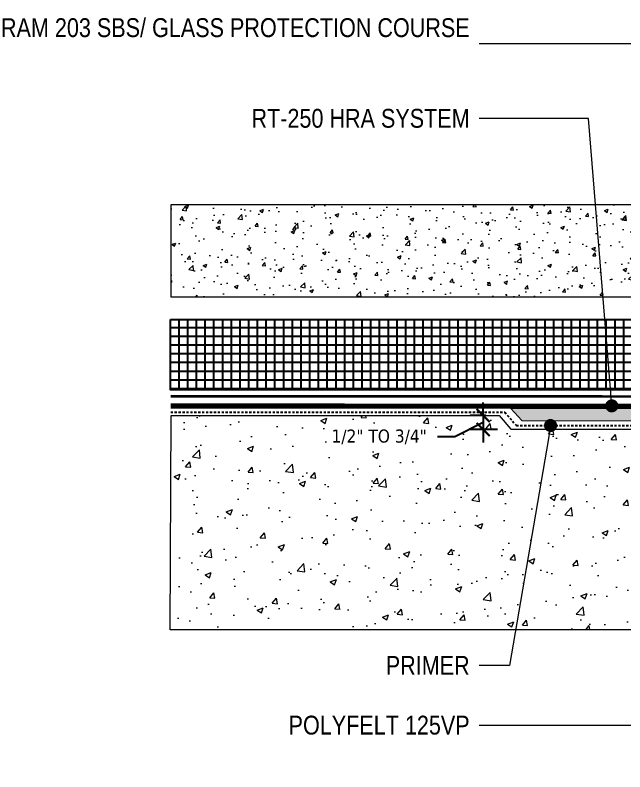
# Model space of a CAD drawing. Header units: feet. Extents: x -240 to 187, y -35 to 11.
# Drawn here: x -8.94 to 26.03, y -32.53 to 10.88 of the extents above; entities that cross this region are included whole.
import ezdxf
from ezdxf import colors
from ezdxf.entities.mleader import LeaderData, LeaderLine
from ezdxf.math import Vec2, Vec3

# ---------------------------------------------------------------- set-up
doc = ezdxf.new("R2010")
doc.units = ezdxf.units.FT
doc.header["$MEASUREMENT"] = 0
doc.linetypes.add('Dashed - Dense', pattern=[0.8, 0.5000000000000001, -0.3])
doc.linetypes.add('DASHED2', pattern=[0.18749999999999997, 0.125, -0.06249999999999998])
for name, color, linetype, lineweight in [('00 Masonry Others', 190, 'Continuous', 0), ('Dimensions', 20, 'Continuous', 0), ('RT-250 HRA SYSTEM LIQUID', 241, 'Continuous', 0), ('RT-250 HRA SYSTEM MESH', 3, 'Continuous', 0), ('Text', 20, 'Continuous', 0)]:
    doc.layers.add(name, color=color, linetype=linetype, lineweight=lineweight)
for name, color, linetype in [('Insulation Border', 8, 'Continuous'), ('Insulation Foam', 9, 'Continuous'), ('Primer', 32, 'DASHED2')]:
    doc.layers.add(name, color=color, linetype=linetype)
doc.layers.add('Protection Course', color=99, linetype='Dashed - Dense', lineweight=0, true_color=0x216123)
doc.styles.add('Annotative', font='tahoma.ttf')
doc.styles.get("Standard").update_dxf_attribs({"font": 'ARIALN.TTF'})
doc.dimstyles.new('Annotative', dxfattribs={"dimscale": 0, "dimtxt": 0.09375, "dimasz": 0.09375, "dimexe": 0.09375, "dimexo": 0.09375, "dimgap": 0.0625, "dimtad": 0, "dimtih": 1, "dimtoh": 1, "dimlfac": -1, "dimzin": 3, "dimdsep": 46, "dimlunit": 4, "dimtxsty": 'Annotative', "dimblk": 'ARCHTICK', "dimcen": 0.09, "dimclrd": 256, "dimclre": 256, "dimclrt": 256, "dimadec": 0, "dimazin": 2, "dimtfac": 1, "dimtix": 1, "dimtofl": 0, "dimtmove": 1, "dimatfit": 1, "dimldrblk": 'CLOSEDBLANK', "dimfxl": 1, "dimtfill": 1, "dimtolj": 1, "dimtzin": 0, "dimarcsym": 0})

# ---------------------------------------------------------------- blocks, each defined once
blk = doc.blocks.new('_Dot')
at = {"color": 0, "linetype": 'ByBlock', "lineweight": -2}
blk.add_line((-0.5, 0), (-1, 0), dxfattribs=at)
at = {"color": 0, "linetype": 'ByBlock', "const_width": 0.5}
blk.add_lwpolyline([(-0.25, 0, 1), (0.25, 0, 1)], format="xyb", close=True, dxfattribs=at)
blk = doc.blocks.new('_ArchTick')
at = {"color": 0, "linetype": 'ByBlock', "const_width": 0.15}
blk.add_lwpolyline([(-0.5, -0.5), (0.5, 0.5)], dxfattribs=at)
blk = doc.blocks.new('*D80')
at = {"layer": 'Defpoints', "color": 0, "transparency": 16777216}
for p in [(18.810979532888958, -12.091418464729024), (17.89977456042812, -12.892533400992072), (19.474948420842914, -12.892533400992072)]:
    blk.add_point(p, dxfattribs=at)
at = {"layer": 'Dimensions', "lineweight": -2, "transparency": 16777216}
for p, q in [((17.89977456042812, -12.091418464729024), (17.89977456042812, -11.341418464729022)), ((18.060979532888958, -12.091418464729024), (17.14977456042812, -12.091418464729024)), ((17.89977456042812, -12.091418464729024), (17.89977456042812, -12.892533400992072)), ((17.89977456042812, -12.491975932860548), (16.27186266539298, -13.315911606914126)), ((18.724948420842914, -12.892533400992072), (17.14977456042812, -12.892533400992072)), ((17.89977456042812, -12.892533400992072), (17.89977456042812, -13.642533400992072)), ((16.27186266539298, -13.315911606914126), (15.27186266539298, -13.315911606914126))]:
    blk.add_line(p, q, dxfattribs=at)
at = {"layer": 'Dimensions', "lineweight": -2, "transparency": 16777216, "xscale": 0.75, "yscale": 0.75, "zscale": 0.75}
for p, rotation in [((17.89977456042812, -12.091418464729024), 270), ((17.89977456042812, -12.892533400992072), 90)]:
    blk.add_blockref('_ArchTick', p, dxfattribs=dict(at, rotation=rotation))
at = {"layer": 'Dimensions', "transparency": 16777216, "insert": (11.93430390112165, -13.315911606914128), "char_height": 0.75, "attachment_point": 5, "style": 'Annotative', "bg_fill": 3, "box_fill_scale": 1.25, "bg_fill_color": 9, "bg_fill_true_color": 13158600, "bg_fill_transparency": 0}
blk.add_mtext('\\A1;1/2" TO 3/4"', dxfattribs=at)
blk = doc.blocks.new('_ClosedBlank')
at = {"color": 0, "linetype": 'ByBlock', "lineweight": -2}
for p, q in [((-1, 0.1666666666666666), (0, 0)), ((-1, 0.1666666666666666), (-1, -0.1666666666666666)), ((0, 0), (-1, -0.1666666666666666))]:
    blk.add_line(p, q, dxfattribs=at)

msp = doc.modelspace()

# ---------------------------------------------------------------- hatches: boundary and pattern name
at = {"layer": '00 Masonry Others'}
h = msp.add_hatch(dxfattribs=at)
h.set_pattern_fill('CONCRETE_C', color=256, scale=0.3, pattern_type=2)
h.set_pattern_definition([(49.99999999999999, (-701.7235912564386, 144.95139934575354), (2.1517805478022605, -0.1882564049477853), [0.22499999999999998, -2.475]), (355, (-701.7235912564386, 144.95139934575354), (-0.416254000839, 2.2565764011000353), [0.18, -1.9799999999999998]), (100.4514, (-701.5442762164386, 144.93571132575357), (1.7355281451420648, 2.0683186261828608), [0.19122057, -2.1034263359999996]), (46.184200000000004, (-701.7235912564386, 145.55139934575357), (3.201723145876933, -0.4965570429870542), [0.33749999999999997, -3.7125]), (96.63560000000001, (-701.4567810214386, 145.51001942475355), (2.80398811664611, 2.922353612701325), [0.28683086399999996, -3.1551389999999997]), (351.1842, (-701.7235912564386, 145.55139934575357), (2.8039858354008813, 2.9223558027759737), [0.27, -2.97]), (21, (-701.4235912564386, 145.40139934575356), (1.7907211563553849, -1.2078566719960164), [0.22499999999999998, -2.475]), (326.00000000000006, (-701.4235912564386, 145.40139934575356), (0.7299459957647452, 2.175450135140559), [0.18, -1.9799999999999998]), (71.4514, (-701.2743645574386, 145.30074452775355), (2.5206678857444698, 0.9675914901298571), [0.19122057, -2.1034263359999996]), (37.5, (-701.7235912564386, 144.95139934575354), (0.036479565951872, 0.9986815614939344), [0, -1.9559999999999997, 0, -2.01, 0, -1.9874999999999998]), (7.5, (-701.7235912564386, 144.95139934575354), (0.7892086123264458, 1.1832351356470807), [0, -1.146, 0, -1.911, 0, -0.7575]), (327.5, (-702.3925912564385, 144.95139934575354), (1.601467308517227, -0.06766461520313927), [0, -0.75, 0, -2.34, 0, -3.105]), (317.5, (-702.6925912564386, 144.95139934575354), (1.7495585080271587, 0.30031494699695316), [0, -0.975, 0, -1.5539999999999998, 0, -2.2049999999999996])])
h.paths.add_polyline_path([(19.897106077862645, -5.279730324406486), (19.535558295721557, 1.4210854715202004e-14), (-0.019306636122792042, 1.4210854715202004e-14), (-0.019306636122792042, -5.279730324406486)])
h.paths.add_polyline_path([(24.34098673010749, 1.4210854715202004e-14), (19.535558295721557, 1.4210854715202004e-14), (19.897106077862645, -5.279730324406486), (24.767958169534495, -5.279730324406486)])
h.paths.add_polyline_path([(28.031984391545166, 1.4210854715202004e-14), (24.34098673010749, 1.4210854715202004e-14), (24.767958169534495, -5.279730324406486), (28.510096938367838, -5.279730324406486)])
h.paths.add_polyline_path([(28.510096938367838, -5.279730324406486), (35.43812883364944, -5.279730324406486), (34.93422144409544, 1.4210854715202004e-14), (28.031984391545166, 1.4210854715202004e-14)])
edge = h.paths.add_edge_path()
edge.add_arc((44.38705937863119, -4.279730324406486), 1, 270, 360)
edge.add_line((45.38705937863119, -4.279730324406486), (45.38705937863119, -0.9569593028740258))
edge.add_line((45.38705937863119, -0.9569593028740258), (44.92916190814117, -0.5343724802919354))
edge.add_line((44.92916190814117, -0.5343724802919354), (42.102604148776436, -0.5343724802919354))
edge.add_line((42.102604148776436, -0.5343724802919354), (42.102604148776436, 1.4210854715202004e-14))
edge.add_line((42.102604148776436, 1.4210854715202004e-14), (34.93422144409544, 1.4210854715202004e-14))
edge.add_line((34.93422144409544, 1.4210854715202004e-14), (35.43812883364944, -5.279730324406486))
edge.add_line((35.43812883364944, -5.279730324406486), (44.38705937863119, -5.279730324406486))
h = msp.add_hatch(dxfattribs=at)
h.set_pattern_fill('CONCRETE_C', color=256, scale=0.5, pattern_type=2)
h.set_pattern_definition([(49.99999999999999, (-701.7235912564386, 216.65009524297602), (3.5863009130037673, -0.31376067491297555), [0.375, -4.125]), (355, (-701.7235912564386, 216.65009524297602), (-0.693756668065, 3.760960668500059), [0.3, -3.3]), (100.4514, (-701.4247328564386, 216.62394854297605), (2.892546908570108, 3.447197710304768), [0.31870095000000004, -3.50571056]), (46.184200000000004, (-701.7235912564386, 217.65009524297602), (5.336205243128222, -0.8275950716450904), [0.5625, -6.1875]), (96.63560000000001, (-701.2789075314386, 217.58112870797603), (4.673313527743517, 4.870589354502209), [0.47805144, -5.258565]), (351.1842, (-701.7235912564386, 217.65009524297602), (4.673309725668136, 4.870593004626623), [0.45, -4.95]), (21, (-701.2235912564386, 217.40009524297602), (2.9845352605923083, -2.013094453326694), [0.375, -4.125]), (326.00000000000006, (-701.2235912564386, 217.40009524297602), (1.2165766596079086, 3.625750225234265), [0.3, -3.3]), (71.4514, (-700.9748800914385, 217.23233721297603), (4.20111314290745, 1.612652483549762), [0.31870095000000004, -3.50571056]), (37.5, (-701.7235912564386, 216.65009524297602), (0.060799276586453344, 1.6644692691565575), [0, -3.26, 0, -3.35, 0, -3.3125]), (7.5, (-701.7235912564386, 216.65009524297602), (1.315347687210743, 1.9720585594118012), [0, -1.91, 0, -3.185, 0, -1.2625]), (327.5, (-702.8385912564386, 216.65009524297602), (2.669112180862045, -0.11277435867189878), [0, -1.25, 0, -3.9, 0, -5.175]), (317.5, (-703.3385912564386, 216.65009524297602), (2.915930846711931, 0.5005249116615886), [0, -1.625, 0, -2.59, 0, -3.675])])
h.paths.add_polyline_path([(19.490845384486988, -12.878242781912334), (18.816037960184644, -12.0972280632095), (0.008062859406660294, -12.0972280632095), (-0.04796925852974354, -24.37853687536561), (50.45822958891438, -24.37853687536561), (50.445471482796165, -20.128514785540137, 0.08171892325957406), (50.36006861115595, -19.83666699563331, 0.10772833877781496), (50.14041022568383, -19.50367108558042, 0.2210291686626953), (49.428856156362464, -19.161835285168237), (46.912456565782264, -19.129655095722498, -0.04367430449763868), (46.727946841157916, -19.111127346985942), (46.26013824781174, -19.02243185294881, -0.07074733412131476), (45.976702435833246, -18.92578073029359), (45.63612028914733, -18.752822726860984, -0.06600884274685138), (45.405640752097995, -18.59456093876558), (45.141781874688355, -18.356739007547276, -0.05052024651392303), (44.99782408665916, -18.197901476523572), (44.767646146225495, -17.885723095183597, -0.09214750327573296), (44.59802864177561, -17.535987338139137), (44.42821289940699, -16.917080163135708, -0.04568610063482099), (44.39416273252934, -16.726147828950012), (44.28711363838238, -15.471989299392774), (44.24129921281475, -15.085966952669049, 0.0052722859515024504), (44.23876496980802, -15.06638089410528), (42.35845960939079, -15.073807553287182, -0.41300989353520073), (41.79342311429127, -14.515517115041535), (41.78719592450307, -13.743027340432192), (40.78116874935521, -13.515535820150571, 0.05565445603326369), (40.75106341044811, -13.512174415953965), (40.117809955139705, -13.512174415953993), (40.120196333258605, -12.878242781912363)])
at = {"layer": 'Insulation Foam'}
h = msp.add_hatch(dxfattribs=at)
h.set_pattern_fill('NET', color=256, scale=4)
h.set_pattern_definition([(0, (-739.5390807652022, -30.03756702322515), (0, 0.5), []), (90, (-739.5390807652022, -30.03756702322515), (-0.5, 3.061616997868383e-17), [])])
h.paths.add_polyline_path([(-0.02257053809557874, -6.579316353625572), (-0.02257053809557874, -10.622716678531575), (42.15963583440487, -10.622716678531575), (42.15963583440487, -6.579316353625572)])
at = {"layer": 'RT-250 HRA SYSTEM LIQUID'}
h = msp.add_hatch(color=256, dxfattribs=at)
h.dxf.hatch_style = 1
h.paths.add_polyline_path([(42.09490513720061, -12.018343865459414), (42.07064390282426, -11.926952379260442), (42.13559024110941, -11.69021124117397), (19.485101875264036, -11.692564947928972), (20.112886513087915, -12.385047016691132), (40.8146850744572, -12.401554681527713), (43.32563565975647, -13.042933164382688), (45.03017670275335, -13.064990079451476), (45.08974830317334, -13.81589654185153), (47.188301490395816, -13.833142961363237), (47.19422650552747, -13.325598676264221), (45.47335148977959, -13.311019174344423), (45.34573075004732, -13.100020795312943), (45.34137211822576, -12.60663311142524), (43.459581863919766, -12.604029628939756)])

# ---------------------------------------------------------------- linework, layer by layer
at = {"layer": '00 Masonry Others'}
msp.add_lwpolyline([(42.102604148776436, 1.4210854715202004e-14), (-0.019306636122792042, 1.4210854715202004e-14), (-0.019306636122792042, -5.279730324406486), (44.38705937863119, -5.279730324406486, 0.41421356237309503), (45.38705937863119, -4.279730324406486), (45.38705937863119, -0.95695930287404)], format="xyb", dxfattribs=at)
msp.add_lwpolyline([(50.45822958891438, -24.37853687536561), (-0.047969258529747094, -24.37853687536561), (0.008062859406663847, -12.0972280632095), (18.816037960184644, -12.0972280632095), (19.490845384486988, -12.878242781912334), (40.120196333258605, -12.878242781912363)], dxfattribs=at)
at = {"layer": 'Insulation Border'}
msp.add_lwpolyline([(-0.02257053809557874, -6.579316353625572), (42.15963583440487, -6.579316353625572), (42.15963583440487, -10.622716678531575), (-0.02257053809557874, -10.622716678531575)], close=True, dxfattribs=at)
at = {"layer": 'Primer'}
msp.add_lwpolyline([(-0.01861655399193296, -11.898900846651017), (19.136024500973463, -11.905698975537675), (19.804431587373756, -12.66214411565214), (40.79832658440205, -12.66214411565214), (43.30351560326267, -13.257152196621504), (44.91328909388153, -13.294166581117665), (44.956188927584435, -14.00643974224748), (47.1189474856817, -13.986571338344206)], dxfattribs=at)
at = {"layer": 'Protection Course', "linetype": 'Dashed - Dense'}
msp.add_lwpolyline([(-0.022048313780260287, -10.98625864615586, 0.1414841496094213, 0.1414841496094213, 0), (33.44829710944339, -10.995664165163234, 0.1414841496094213, 0.1414841496094213, 0), (34.37991977820889, -10.985096996097568, 0.1414841496094213, 0.1414841496094213, 0), (42.20047119991682, -11.029575578095987, 0, 0, 0)], format="xyseb", dxfattribs=at)
at = {"layer": 'RT-250 HRA SYSTEM LIQUID', "const_width": 0.3}
msp.add_lwpolyline([(-0.018771977895312375, -11.549873467695292), (42.13124523001238, -11.552317857400325)], dxfattribs=at)
at = {"layer": 'RT-250 HRA SYSTEM LIQUID'}
msp.add_lwpolyline([(47.188301490395816, -13.833142961363237), (47.19422650552747, -13.325598676264221), (45.47335148977959, -13.311019174344423), (45.34573075004732, -13.100020795312943), (45.34137211822576, -12.60663311142524), (43.459581863919766, -12.604029628939756), (42.09490513720061, -12.018343865459414), (42.07064390282426, -11.926952379260442), (42.13559024110941, -11.69021124117397), (19.485101875264036, -11.692564947928972), (20.112886513087915, -12.385047016691132), (40.8146850744572, -12.401554681527713), (43.32563565975647, -13.042933164382688), (45.03017670275335, -13.064990079451476), (45.08974830317334, -13.81589654185153)], close=True, dxfattribs=at)

# ---------------------------------------------------------------- leaders
at = {"layer": 'Text'}
ml = msp.add_multileader_mtext('Standard', dxfattribs=at)
ml.set_content('POLYFELT 125VP', color=256)
ml.set_leader_properties(color=256, lineweight=0)
ml.set_arrow_properties(name='DOT')
ml.build(insert=Vec2(0, 0))
ml.multileader.update_dxf_attribs({"text_left_attachment_type": 2, "text_right_attachment_type": 2, "dogleg_length": 0.36, "arrow_head_size": 0.75, "scale": 12})
ctx = ml.context
ctx.base_point, ctx.scale, ctx.char_height, ctx.arrow_head_size, ctx.landing_gap_size, ctx.plane_origin = Vec3(6.349744949651086, -29.866836879001497), 12, 1.08, 0.75, 0.54, Vec3(2.1049699779734965, 1.0612477336479884)
ctx.left_attachment, ctx.right_attachment, ctx.text_align_type = 2, 2, 2
notes = []
notes.append((ctx, [(1, (1, 1, 0), (33.66652071483236, -29.866836879001497), (-1, 0), 16.00182351415808, [(0, [(36.07785204570678, -11.982481885393085)], 0, [])])]))
ctx.mtext.insert, ctx.mtext.alignment, ctx.mtext.flow_direction = Vec3(17.124697200674177, -29.30805106726889), 3, 5
ml = msp.add_multileader_mtext('Standard', dxfattribs=at)
ml.set_content('PRIMER', color=256)
ml.set_leader_properties(color=256, lineweight=0)
ml.set_arrow_properties(name='DOT')
ml.build(insert=Vec2(0, 0))
ml.multileader.update_dxf_attribs({"text_left_attachment_type": 2, "text_right_attachment_type": 2, "dogleg_length": 0.36, "arrow_head_size": 0.75, "scale": 12})
ctx = ml.context
ctx.base_point, ctx.scale, ctx.char_height, ctx.arrow_head_size, ctx.landing_gap_size, ctx.plane_origin = Vec3(142.031085830391, -26.18147115142895), 12, 1.08, 0.75, 0.54, Vec3(123.87400951036682, -3.5987427703190065)
ctx.left_attachment, ctx.right_attachment, ctx.text_align_type = 2, 2, 2
notes.append((ctx, [(1, (1, 1, 0), (149.55015968148973, -26.18147115142895), (-1, 0), 1.740410822449352, [(0, [(151.80526579115485, -12.532470749598644)], 0, [])])]))
ctx.mtext.insert, ctx.mtext.width, ctx.mtext.alignment, ctx.mtext.flow_direction = Vec3(147.26974885904042, -25.64147115142896), 21.401262265572225, 3, 5
for ctx, leaders in notes:
    for number, flags, end, landing, length, lines in leaders:
        leader = LeaderData()
        leader.index, (leader.has_last_leader_line, leader.has_dogleg_vector, leader.attachment_direction) = number, flags
        leader.last_leader_point, leader.dogleg_vector, leader.dogleg_length = Vec3(end), Vec3(landing), length
        for number, points, colour, breaks in lines:
            line = LeaderLine()
            line.index, line.vertices, line.color, line.breaks = number, Vec3.list(points), colors.encode_raw_color(colour), breaks
            leader.lines.append(line)
        ctx.leaders.append(leader)

# ---------------------------------------------------------------- next in the draw order: dimensions: what is measured, and where the dimension line sits
at = {"layer": 'Dimensions'}
dim = msp.add_linear_dim(base=(17.89977456042812, -12.892533400992072), p1=(18.81097953288895, -12.091418464729017), p2=(19.474948420842907, -12.892533400992065), angle=90, text='1/2" TO 3/4"', dimstyle='Annotative', override={"dimscale": 0}, dxfattribs=at)
dim.commit()
dim.dimension.update_dxf_attribs({"geometry": '*D80', "text_midpoint": (14.771862665392973, -13.315911606914128), "dimtype": 160})

# ---------------------------------------------------------------- next in the draw order: linework, layer by layer
at = {"layer": 'RT-250 HRA SYSTEM MESH'}
msp.add_lwpolyline([(-0.018771977895312375, -11.549873467695292), (33.44723249960475, -11.552317857400325)], dxfattribs=at)

# ---------------------------------------------------------------- next in the draw order: leaders
at = {"layer": 'Text'}
ml = msp.add_multileader_mtext('Standard', dxfattribs=at)
ml.set_content('RAM 203 SBS/ GLASS PROTECTION COURSE', color=256)
ml.set_leader_properties(color=256, lineweight=0)
ml.set_arrow_properties(name='DOT')
ml.build(insert=Vec2(0, 0))
ml.multileader.update_dxf_attribs({"text_left_attachment_type": 2, "text_right_attachment_type": 2, "dogleg_length": 0.36, "arrow_head_size": 0.75, "scale": 12})
ctx = ml.context
ctx.base_point, ctx.scale, ctx.char_height, ctx.arrow_head_size, ctx.landing_gap_size, ctx.plane_origin = Vec3(133.14502853161886, 9.349459790219015), 12, 1.08, 0.75, 0.54, Vec3(132.25002163633962, -2.70375140020127)
ctx.left_attachment, ctx.right_attachment, ctx.text_align_type = 2, 2, 2
notes = []
notes.append((ctx, [(1, (1, 1, 0), (157.34125233542682, 9.349459790219015), (-1, 0), 9.531503476386408, [(0, [(159.1690574129193, -10.82427713699127)], 0, [])])]))
ctx.mtext.insert, ctx.mtext.width, ctx.mtext.alignment, ctx.mtext.flow_direction = Vec3(147.2697488590403, 10.817822682442767), 18.372752883475187, 3, 5
ml = msp.add_multileader_mtext('Standard', dxfattribs=at)
ml.set_content('RAM 203 SBS/ GLASS PROTECTION COURSE', color=256)
ml.set_leader_properties(color=256, lineweight=0)
ml.set_arrow_properties(name='DOT')
ml.build(insert=Vec2(0, 0))
ml.multileader.update_dxf_attribs({"text_left_attachment_type": 2, "text_right_attachment_type": 2, "dogleg_length": 0.36, "arrow_head_size": 0.75, "scale": 12})
ctx = ml.context
ctx.base_point, ctx.scale, ctx.char_height, ctx.arrow_head_size, ctx.landing_gap_size, ctx.plane_origin = Vec3(2.999976873252722, 9.229443258359254), 12, 1.08, 0.75, 0.54, Vec3(2.1049699779734965, -2.8342281334849844)
ctx.left_attachment, ctx.right_attachment, ctx.text_align_type = 2, 2, 2
notes.append((ctx, [(1, (1, 1, 0), (27.196200677060688, 9.229443258359254), (-1, 0), 9.531503476386408, [(0, [(29.024005754553173, -10.954753870274985)], 0, [])])]))
ctx.mtext.insert, ctx.mtext.width, ctx.mtext.alignment, ctx.mtext.flow_direction = Vec3(17.124697200674177, 10.697806150582991), 15.900717047923536, 3, 5
ml = msp.add_multileader_mtext('Standard', dxfattribs=at)
ml.set_content('RT-250 HRA SYSTEM', color=256)
ml.set_leader_properties(color=256, lineweight=0)
ml.set_arrow_properties(name='DOT')
ml.build(insert=Vec2(0, 0))
ml.multileader.update_dxf_attribs({"text_left_attachment_type": 2, "text_right_attachment_type": 2, "dogleg_length": 0.36, "arrow_head_size": 0.75, "scale": 12})
ctx = ml.context
ctx.base_point, ctx.scale, ctx.char_height, ctx.arrow_head_size, ctx.landing_gap_size, ctx.plane_origin = Vec3(4.261941402584208, 4.940212420114236), 12, 1.08, 0.75, 0.54, Vec3(-2.112145916480813, -3.287112563703616)
ctx.left_attachment, ctx.right_attachment, ctx.text_align_type = 2, 2, 2
notes.append((ctx, [(1, (1, 1, 0), (23.941472080970698, 4.940212420114236), (-1, 0), 6.276774880296447, [(0, [(25.27381714221133, -11.534947210805953)], 0, [])])]))
ctx.mtext.insert, ctx.mtext.alignment, ctx.mtext.flow_direction = Vec3(17.124697200674177, 5.498998231846841), 3, 5
ml = msp.add_multileader_mtext('Standard', dxfattribs=at)
ml.set_content('PRIMER', color=256)
ml.set_leader_properties(color=256, lineweight=0)
ml.set_arrow_properties(name='DOT')
ml.build(insert=Vec2(0, 0))
ml.multileader.update_dxf_attribs({"text_left_attachment_type": 2, "text_right_attachment_type": 2, "dogleg_length": 0.36, "arrow_head_size": 0.75, "scale": 12})
ctx = ml.context
ctx.base_point, ctx.scale, ctx.char_height, ctx.arrow_head_size, ctx.landing_gap_size, ctx.plane_origin = Vec3(11.886034172024864, -26.4200813289237), 12, 1.08, 0.75, 0.54, Vec3(-6.27104214799931, -3.729219503602721)
ctx.left_attachment, ctx.right_attachment, ctx.text_align_type = 2, 2, 2
notes.append((ctx, [(1, (1, 1, 0), (19.405108023123603, -26.4200813289237), (-1, 0), 1.740410822449352, [(0, [(21.764634128095395, -12.662947482882359)], 0, [])])]))
ctx.mtext.insert, ctx.mtext.width, ctx.mtext.alignment, ctx.mtext.flow_direction = Vec3(17.12469720067429, -25.88008132892371), 21.401262265572225, 3, 5
for ctx, leaders in notes:
    for number, flags, end, landing, length, lines in leaders:
        leader = LeaderData()
        leader.index, (leader.has_last_leader_line, leader.has_dogleg_vector, leader.attachment_direction) = number, flags
        leader.last_leader_point, leader.dogleg_vector, leader.dogleg_length = Vec3(end), Vec3(landing), length
        for number, points, colour, breaks in lines:
            line = LeaderLine()
            line.index, line.vertices, line.color, line.breaks = number, Vec3.list(points), colors.encode_raw_color(colour), breaks
            leader.lines.append(line)
        ctx.leaders.append(leader)

doc.saveas('drawing.dxf')
